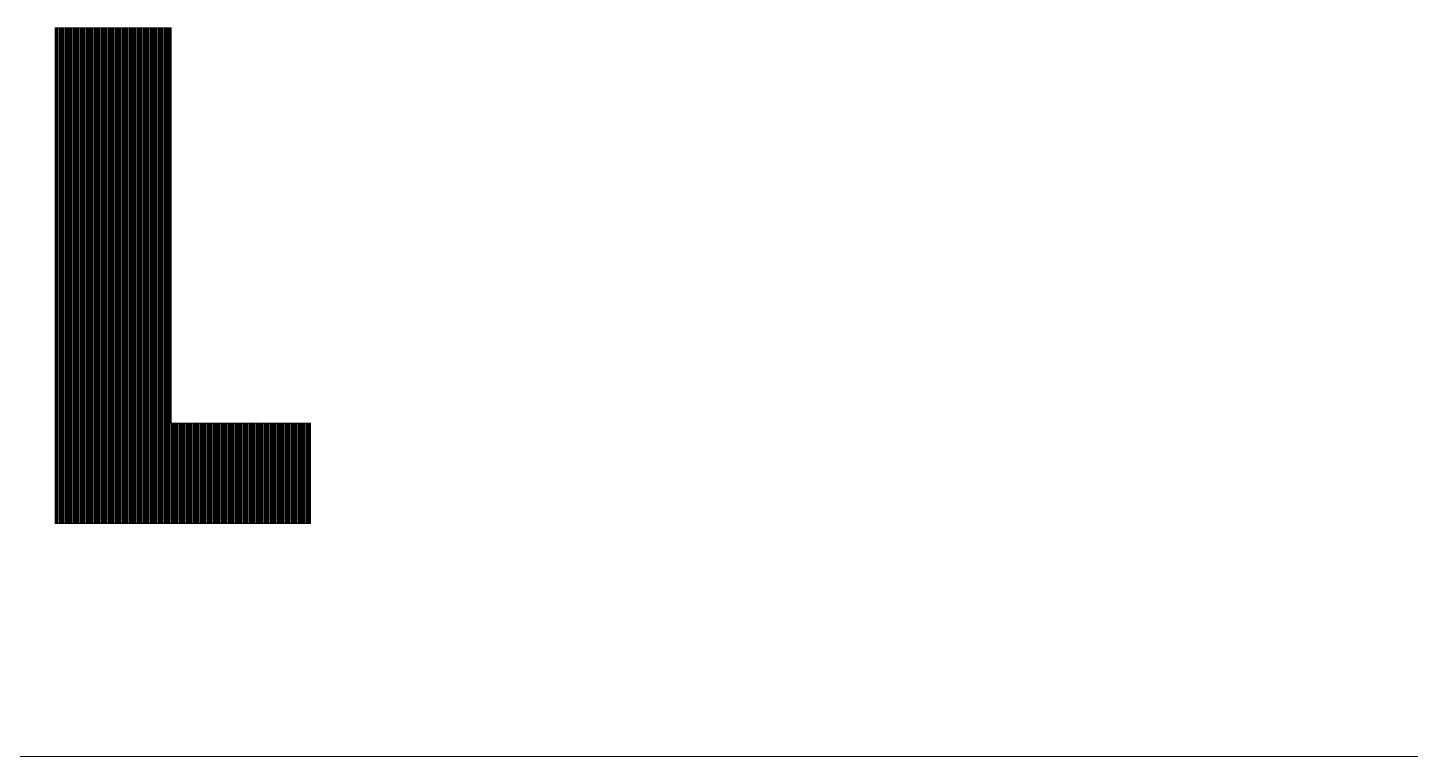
# Model space of a CAD drawing. Header units: millimetres. Extents: x 5 to 846, y 5 to 599.
# Drawn here: x 734.2 to 741.11, y 66 to 69.64 of the extents above; entities that cross this region are included whole.
import ezdxf

# ---------------------------------------------------------------- set-up
doc = ezdxf.new("R2010")
doc.units = ezdxf.units.MM
doc.linetypes.add('XKITLINE00', pattern=[0])
doc.layers.add('Outro tipo de objeto', color=7, linetype='Continuous', lineweight=0)

msp = doc.modelspace()

# ---------------------------------------------------------------- linework, layer by layer
at = {"layer": 'Outro tipo de objeto', "color": 7, "linetype": 'XKITLINE00', "lineweight": 0}
for p, q in [((734.9193, 69.642), (734.3393, 69.642)), ((734.3394, 69.6419), (734.3394, 67.1644)), ((734.343, 67.1644), (734.343, 69.642)), ((734.3483, 67.1644), (734.3483, 69.642)), ((734.3535, 67.1644), (734.3535, 69.642)), ((734.3588, 67.1644), (734.3588, 69.642)), ((734.364, 67.1644), (734.364, 69.642)), ((734.3693, 67.1644), (734.3693, 69.642)), ((734.3745, 67.1644), (734.3745, 69.642)), ((734.3798, 67.1644), (734.3798, 69.642)), ((734.385, 67.1644), (734.385, 69.642)), ((734.3903, 67.1644), (734.3903, 69.642)), ((734.3955, 67.1644), (734.3955, 69.642)), ((734.4008, 67.1644), (734.4008, 69.642)), ((734.406, 67.1644), (734.406, 69.642)), ((734.4113, 67.1644), (734.4113, 69.642)), ((734.4165, 67.1644), (734.4165, 69.642)), ((734.4217, 67.1644), (734.4217, 69.642)), ((734.427, 67.1644), (734.427, 69.642)), ((734.4322, 67.1644), (734.4322, 69.642)), ((734.4375, 67.1644), (734.4375, 69.642)), ((734.4427, 67.1644), (734.4427, 69.642)), ((734.448, 67.1644), (734.448, 69.642)), ((734.4532, 67.1644), (734.4532, 69.642)), ((734.4585, 67.1644), (734.4585, 69.642)), ((734.4637, 67.1644), (734.4637, 69.642)), ((734.469, 67.1644), (734.469, 69.642)), ((734.4742, 67.1644), (734.4742, 69.642)), ((734.4795, 67.1644), (734.4795, 69.642)), ((734.4847, 67.1644), (734.4847, 69.642)), ((734.49, 67.1644), (734.49, 69.642)), ((734.4952, 67.1644), (734.4952, 69.642)), ((734.5005, 67.1644), (734.5005, 69.642)), ((734.5057, 67.1644), (734.5057, 69.642)), ((734.5109, 67.1644), (734.5109, 69.642)), ((734.5162, 67.1644), (734.5162, 69.642)), ((734.5214, 67.1644), (734.5214, 69.642)), ((734.5267, 67.1644), (734.5267, 69.642)), ((734.5319, 67.1644), (734.5319, 69.642)), ((734.5372, 67.1644), (734.5372, 69.642)), ((734.5424, 67.1644), (734.5424, 69.642)), ((734.5477, 67.1644), (734.5477, 69.642)), ((734.5529, 67.1644), (734.5529, 69.642)), ((734.5582, 67.1644), (734.5582, 69.642)), ((734.5634, 67.1644), (734.5634, 69.642)), ((734.5687, 67.1644), (734.5687, 69.642)), ((734.5739, 67.1644), (734.5739, 69.642)), ((734.5792, 67.1644), (734.5792, 69.642)), ((734.5844, 67.1644), (734.5844, 69.642)), ((734.5896, 67.1644), (734.5896, 69.642)), ((734.5949, 67.1644), (734.5949, 69.642)), ((734.6001, 67.1644), (734.6001, 69.642)), ((734.6054, 67.1644), (734.6054, 69.642)), ((734.6106, 67.1644), (734.6106, 69.642)), ((734.6159, 67.1644), (734.6159, 69.642)), ((734.6211, 67.1644), (734.6211, 69.642)), ((734.6264, 67.1644), (734.6264, 69.642)), ((734.6316, 67.1644), (734.6316, 69.642)), ((734.6369, 67.1644), (734.6369, 69.642)), ((734.6421, 67.1644), (734.6421, 69.642)), ((734.6474, 67.1644), (734.6474, 69.642)), ((734.6526, 67.1644), (734.6526, 69.642)), ((734.6579, 67.1644), (734.6579, 69.642)), ((734.6631, 67.1644), (734.6631, 69.642)), ((734.6684, 67.1644), (734.6684, 69.642)), ((734.6736, 67.1644), (734.6736, 69.642)), ((734.6788, 67.1644), (734.6788, 69.642)), ((734.6841, 67.1644), (734.6841, 69.642)), ((734.6893, 67.1644), (734.6893, 69.642)), ((734.6946, 67.1644), (734.6946, 69.642)), ((734.6998, 67.1644), (734.6998, 69.642)), ((734.7051, 67.1644), (734.7051, 69.642)), ((734.7103, 67.1644), (734.7103, 69.642)), ((734.7156, 67.1644), (734.7156, 69.642)), ((734.7208, 67.1644), (734.7208, 69.642)), ((734.7261, 67.1644), (734.7261, 69.642)), ((734.7313, 67.1644), (734.7313, 69.642)), ((734.7366, 67.1644), (734.7366, 69.642)), ((734.7418, 67.1644), (734.7418, 69.642)), ((734.7471, 67.1644), (734.7471, 69.642)), ((734.7523, 67.1644), (734.7523, 69.642)), ((734.7576, 67.1644), (734.7576, 69.642)), ((734.7628, 67.1644), (734.7628, 69.642)), ((734.768, 67.1644), (734.768, 69.642)), ((734.7733, 67.1644), (734.7733, 69.642)), ((734.7785, 67.1644), (734.7785, 69.642)), ((734.7838, 67.1644), (734.7838, 69.642)), ((734.789, 67.1644), (734.789, 69.642)), ((734.7943, 67.1644), (734.7943, 69.642)), ((734.7995, 67.1644), (734.7995, 69.642)), ((734.8048, 67.1644), (734.8048, 69.642)), ((734.81, 67.1644), (734.81, 69.642)), ((734.8153, 67.1644), (734.8153, 69.642)), ((734.8205, 67.1644), (734.8205, 69.642)), ((734.8258, 67.1644), (734.8258, 69.642)), ((734.831, 67.1644), (734.831, 69.642)), ((734.8363, 67.1644), (734.8363, 69.642)), ((734.8415, 67.1644), (734.8415, 69.642)), ((734.8467, 67.1644), (734.8467, 69.642)), ((734.852, 67.1644), (734.852, 69.642)), ((734.8572, 67.1644), (734.8572, 69.642)), ((734.8625, 67.1644), (734.8625, 69.642)), ((734.8677, 67.1644), (734.8677, 69.642)), ((734.873, 67.1644), (734.873, 69.642)), ((734.8782, 67.1644), (734.8782, 69.642)), ((734.8835, 67.1644), (734.8835, 69.642)), ((734.8887, 67.1644), (734.8887, 69.642)), ((734.894, 67.1644), (734.894, 69.642)), ((734.8992, 67.1644), (734.8992, 69.642)), ((734.9045, 67.1644), (734.9045, 69.642)), ((734.9097, 67.1644), (734.9097, 69.642)), ((734.915, 67.1644), (734.915, 69.642)), ((734.9193, 67.6648), (734.9193, 69.642)), ((735.6154, 67.6648), (734.9193, 67.6648)), ((734.9202, 67.1644), (734.9202, 67.6648)), ((734.9255, 67.1644), (734.9255, 67.6648)), ((734.9307, 67.1644), (734.9307, 67.6648)), ((734.9359, 67.1644), (734.9359, 67.6648)), ((734.9412, 67.1644), (734.9412, 67.6648)), ((734.9464, 67.1644), (734.9464, 67.6648)), ((734.9517, 67.1644), (734.9517, 67.6648)), ((734.9569, 67.1644), (734.9569, 67.6648)), ((734.9622, 67.1644), (734.9622, 67.6648)), ((734.9674, 67.1644), (734.9674, 67.6648)), ((734.9727, 67.1644), (734.9727, 67.6648)), ((734.9779, 67.1644), (734.9779, 67.6648)), ((734.9832, 67.1644), (734.9832, 67.6648)), ((734.9884, 67.1644), (734.9884, 67.6648)), ((734.9937, 67.1644), (734.9937, 67.6648)), ((734.9989, 67.1644), (734.9989, 67.6648)), ((735.0042, 67.1644), (735.0042, 67.6648)), ((735.0094, 67.1644), (735.0094, 67.6648)), ((735.0146, 67.1644), (735.0146, 67.6648)), ((735.0199, 67.1644), (735.0199, 67.6648)), ((735.0251, 67.1644), (735.0251, 67.6648)), ((735.0304, 67.1644), (735.0304, 67.6648)), ((735.0356, 67.1644), (735.0356, 67.6648)), ((735.0409, 67.1644), (735.0409, 67.6648)), ((735.0461, 67.1644), (735.0461, 67.6648)), ((735.0514, 67.1644), (735.0514, 67.6648)), ((735.0566, 67.1644), (735.0566, 67.6648)), ((735.0619, 67.1644), (735.0619, 67.6648)), ((735.0671, 67.1644), (735.0671, 67.6648)), ((735.0724, 67.1644), (735.0724, 67.6648)), ((735.0776, 67.1644), (735.0776, 67.6648)), ((735.0829, 67.1644), (735.0829, 67.6648)), ((735.0881, 67.1644), (735.0881, 67.6648)), ((735.0934, 67.1644), (735.0934, 67.6648)), ((735.0986, 67.1644), (735.0986, 67.6648)), ((735.1038, 67.1644), (735.1038, 67.6648)), ((735.1091, 67.1644), (735.1091, 67.6648)), ((735.1143, 67.1644), (735.1143, 67.6648)), ((735.1196, 67.1644), (735.1196, 67.6648)), ((735.1248, 67.1644), (735.1248, 67.6648)), ((735.1301, 67.1644), (735.1301, 67.6648)), ((735.1353, 67.1644), (735.1353, 67.6648)), ((735.1406, 67.1644), (735.1406, 67.6648)), ((735.1458, 67.1644), (735.1458, 67.6648)), ((735.1511, 67.1644), (735.1511, 67.6648)), ((735.1563, 67.1644), (735.1563, 67.6648)), ((735.1616, 67.1644), (735.1616, 67.6648)), ((735.1668, 67.1644), (735.1668, 67.6648)), ((735.1721, 67.1644), (735.1721, 67.6648)), ((735.1773, 67.1644), (735.1773, 67.6648)), ((735.1826, 67.1644), (735.1826, 67.6648)), ((735.1878, 67.1644), (735.1878, 67.6648)), ((735.193, 67.1644), (735.193, 67.6648)), ((735.1983, 67.1644), (735.1983, 67.6648)), ((735.2035, 67.1644), (735.2035, 67.6648)), ((735.2088, 67.1644), (735.2088, 67.6648)), ((735.214, 67.1644), (735.214, 67.6648)), ((735.2193, 67.1644), (735.2193, 67.6648)), ((735.2245, 67.1644), (735.2245, 67.6648)), ((735.2298, 67.1644), (735.2298, 67.6648)), ((735.235, 67.1644), (735.235, 67.6648)), ((735.2403, 67.1644), (735.2403, 67.6648)), ((735.2455, 67.1644), (735.2455, 67.6648)), ((735.2508, 67.1644), (735.2508, 67.6648)), ((735.256, 67.1644), (735.256, 67.6648)), ((735.2613, 67.1644), (735.2613, 67.6648)), ((735.2665, 67.1644), (735.2665, 67.6648)), ((735.2717, 67.1644), (735.2717, 67.6648)), ((735.277, 67.1644), (735.277, 67.6648)), ((735.2822, 67.1644), (735.2822, 67.6648)), ((735.2875, 67.1644), (735.2875, 67.6648)), ((735.2927, 67.1644), (735.2927, 67.6648)), ((735.298, 67.1644), (735.298, 67.6648)), ((735.3032, 67.1644), (735.3032, 67.6648)), ((735.3085, 67.1644), (735.3085, 67.6648)), ((735.3137, 67.1644), (735.3137, 67.6648)), ((735.319, 67.1644), (735.319, 67.6648)), ((735.3242, 67.1644), (735.3242, 67.6648)), ((735.3295, 67.1644), (735.3295, 67.6648)), ((735.3347, 67.1644), (735.3347, 67.6648)), ((735.34, 67.1644), (735.34, 67.6648)), ((735.3452, 67.1644), (735.3452, 67.6648)), ((735.3505, 67.1644), (735.3505, 67.6648)), ((735.3557, 67.1644), (735.3557, 67.6648)), ((735.3609, 67.1644), (735.3609, 67.6648)), ((735.3662, 67.1644), (735.3662, 67.6648)), ((735.3714, 67.1644), (735.3714, 67.6648)), ((735.3767, 67.1644), (735.3767, 67.6648)), ((735.3819, 67.1644), (735.3819, 67.6648)), ((735.3872, 67.1644), (735.3872, 67.6648)), ((735.3924, 67.1644), (735.3924, 67.6648)), ((735.3977, 67.1644), (735.3977, 67.6648)), ((735.4029, 67.1644), (735.4029, 67.6648)), ((735.4082, 67.1644), (735.4082, 67.6648)), ((735.4134, 67.1644), (735.4134, 67.6648)), ((735.4187, 67.1644), (735.4187, 67.6648)), ((735.4239, 67.1644), (735.4239, 67.6648)), ((735.4292, 67.1644), (735.4292, 67.6648)), ((735.4344, 67.1644), (735.4344, 67.6648)), ((735.4396, 67.1644), (735.4396, 67.6648)), ((735.4449, 67.1644), (735.4449, 67.6648)), ((735.4501, 67.1644), (735.4501, 67.6648)), ((735.4554, 67.1644), (735.4554, 67.6648)), ((735.4606, 67.1644), (735.4606, 67.6648)), ((735.4659, 67.1644), (735.4659, 67.6648)), ((735.4711, 67.1644), (735.4711, 67.6648)), ((735.4764, 67.1644), (735.4764, 67.6648)), ((735.4816, 67.1644), (735.4816, 67.6648)), ((735.4869, 67.1644), (735.4869, 67.6648)), ((735.4921, 67.1644), (735.4921, 67.6648)), ((735.4974, 67.1644), (735.4974, 67.6648)), ((735.5026, 67.1644), (735.5026, 67.6648)), ((735.5079, 67.1644), (735.5079, 67.6648)), ((735.5131, 67.1644), (735.5131, 67.6648)), ((735.5184, 67.1644), (735.5184, 67.6648)), ((735.5236, 67.1644), (735.5236, 67.6648)), ((735.5288, 67.1644), (735.5288, 67.6648)), ((735.5341, 67.1644), (735.5341, 67.6648)), ((735.5393, 67.1644), (735.5393, 67.6648)), ((735.5446, 67.1644), (735.5446, 67.6648)), ((735.5498, 67.1644), (735.5498, 67.6648)), ((735.5551, 67.1644), (735.5551, 67.6648)), ((735.5603, 67.1644), (735.5603, 67.6648)), ((735.5656, 67.1644), (735.5656, 67.6648)), ((735.5708, 67.1644), (735.5708, 67.6648)), ((735.5761, 67.1644), (735.5761, 67.6648)), ((735.5813, 67.1644), (735.5813, 67.6648)), ((735.5866, 67.1644), (735.5866, 67.6648)), ((735.5918, 67.1644), (735.5918, 67.6648)), ((735.5971, 67.1644), (735.5971, 67.6648)), ((735.6023, 67.1644), (735.6023, 67.6648)), ((735.6076, 67.1644), (735.6076, 67.6648)), ((735.6128, 67.1644), (735.6128, 67.6648)), ((735.6154, 67.1644), (735.6154, 67.6648)), ((734.3394, 67.1644), (735.6154, 67.1644))]:
    msp.add_line(p, q, dxfattribs=at)
at = {"layer": 'Outro tipo de objeto', "color": 5, "linetype": 'XKITLINE00', "lineweight": 0}
msp.add_line((661.0035, 66.0003), (836.0045, 66.0003), dxfattribs=at)

doc.saveas('drawing.dxf')
